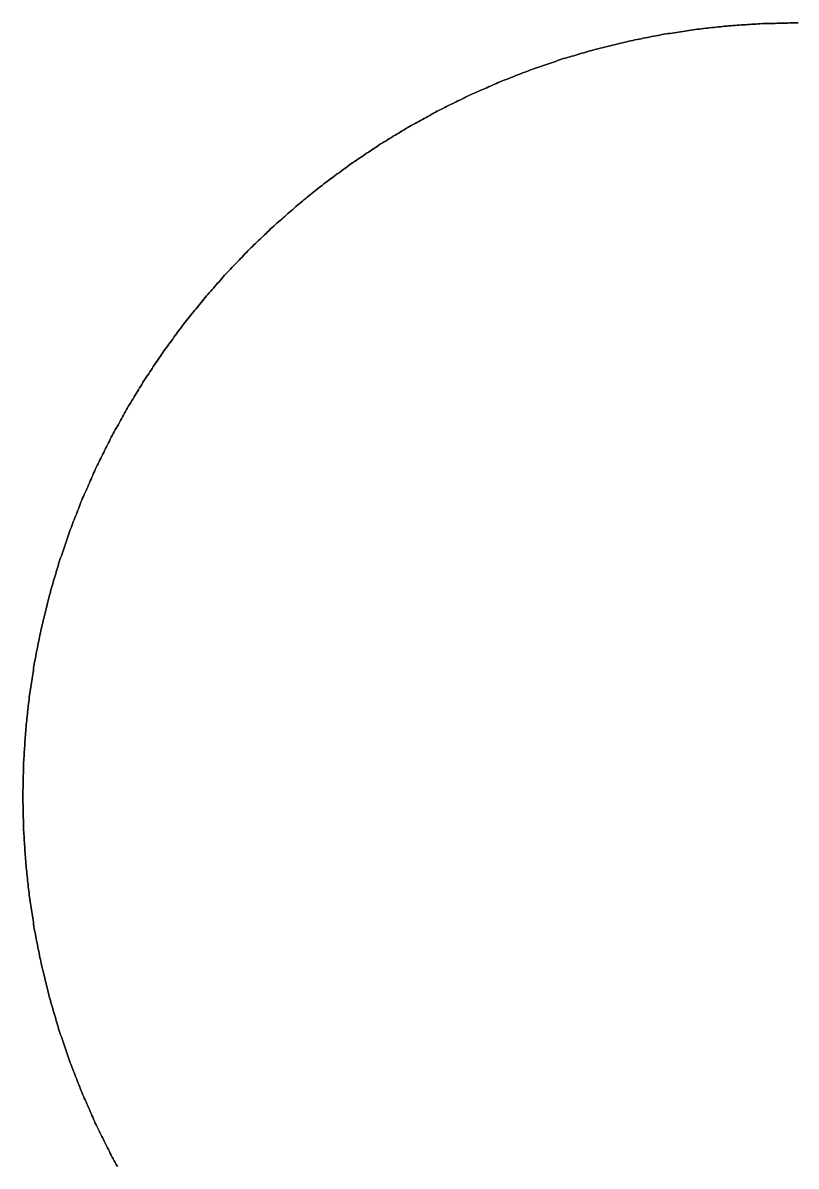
# Model space of a CAD drawing. Header units: millimetres. Extents: x -163 to 163, y 0 to 90.
# Drawn here: x 114.5 to 126, y 17 to 34 of the extents above; entities that cross this region are included whole.
import ezdxf

# ---------------------------------------------------------------- set-up
doc = ezdxf.new("R2010")
doc.units = ezdxf.units.MM

msp = doc.modelspace()

# ---------------------------------------------------------------- linework, layer by layer
for points in [[(126.031, 33.999), (126, 34), (125.969, 33.999), (125.937, 33.999), (125.906, 33.998), (125.875, 33.997), (125.843, 33.997), (125.812, 33.996), (125.781, 33.995), (125.749, 33.995), (125.718, 33.994), (125.686, 33.993), (125.655, 33.992), (125.624, 33.992), (125.592, 33.991), (125.561, 33.99), (125.53, 33.99), (125.498, 33.989), (125.467, 33.987), (125.436, 33.985), (125.405, 33.983), (125.373, 33.981), (125.342, 33.979), (125.311, 33.977), (125.279, 33.975), (125.248, 33.973), (125.217, 33.971), (125.185, 33.969), (125.154, 33.966), (125.123, 33.964), (125.092, 33.962), (125.06, 33.96), (125.029, 33.958), (124.998, 33.956), (124.967, 33.953), (124.935, 33.949), (124.904, 33.946), (124.873, 33.943), (124.842, 33.939), (124.811, 33.936), (124.78, 33.932), (124.748, 33.929), (124.717, 33.926), (124.686, 33.922), (124.655, 33.919), (124.624, 33.915), (124.592, 33.912), (124.561, 33.908), (124.53, 33.905), (124.499, 33.902), (124.468, 33.897), (124.437, 33.892), (124.406, 33.887), (124.375, 33.883), (124.344, 33.878), (124.313, 33.873), (124.282, 33.868), (124.251, 33.863), (124.22, 33.859), (124.189, 33.854), (124.158, 33.849), (124.127, 33.844), (124.096, 33.84), (124.065, 33.835), (124.034, 33.83), (124.003, 33.825), (123.972, 33.819), (123.942, 33.813), (123.911, 33.807), (123.88, 33.801), (123.849, 33.795), (123.819, 33.789), (123.788, 33.782), (123.757, 33.776), (123.726, 33.77), (123.695, 33.764), (123.665, 33.758), (123.634, 33.752), (123.603, 33.746), (123.572, 33.74), (123.542, 33.734), (123.511, 33.727), (123.48, 33.72), (123.45, 33.712), (123.42, 33.705), (123.389, 33.698), (123.359, 33.69), (123.328, 33.683), (123.298, 33.675), (123.267, 33.668), (123.237, 33.66), (123.206, 33.653), (123.176, 33.645), (123.145, 33.638), (123.115, 33.631), (123.085, 33.623), (123.054, 33.616), (123.024, 33.608), (122.993, 33.599), (122.963, 33.591), (122.933, 33.582), (122.903, 33.573), (122.873, 33.564), (122.843, 33.555), (122.813, 33.547), (122.783, 33.538), (122.753, 33.529), (122.723, 33.52), (122.692, 33.512), (122.662, 33.503), (122.632, 33.494), (122.602, 33.485), (122.572, 33.477), (122.542, 33.468), (122.512, 33.458), (122.482, 33.448), (122.453, 33.438), (122.423, 33.427), (122.393, 33.417), (122.364, 33.407), (122.334, 33.397), (122.304, 33.387), (122.275, 33.377), (122.245, 33.367), (122.215, 33.357), (122.186, 33.347), (122.156, 33.337), (122.126, 33.327), (122.096, 33.317), (122.067, 33.306), (122.038, 33.295), (122.008, 33.284), (121.979, 33.272), (121.95, 33.261), (121.921, 33.25), (121.891, 33.238), (121.862, 33.227), (121.833, 33.216), (121.804, 33.204), (121.775, 33.193), (121.745, 33.181), (121.716, 33.17), (121.687, 33.159), (121.658, 33.147), (121.628, 33.136), (121.599, 33.125), (121.57, 33.112), (121.542, 33.099), (121.513, 33.087), (121.484, 33.074), (121.456, 33.061), (121.427, 33.049), (121.398, 33.036), (121.37, 33.024), (121.341, 33.011), (121.312, 32.998), (121.283, 32.986), (121.255, 32.973), (121.226, 32.96), (121.197, 32.948), (121.169, 32.935), (121.14, 32.923), (121.112, 32.909), (121.084, 32.895), (121.056, 32.881), (121.027, 32.867), (120.999, 32.853), (120.971, 32.839), (120.943, 32.825), (120.915, 32.812), (120.887, 32.798), (120.859, 32.784), (120.831, 32.77), (120.802, 32.756), (120.774, 32.742), (120.746, 32.728), (120.718, 32.714), (120.69, 32.701), (120.662, 32.686), (120.635, 32.67), (120.607, 32.655), (120.58, 32.64), (120.552, 32.625), (120.525, 32.61), (120.497, 32.595), (120.47, 32.58), (120.442, 32.565), (120.415, 32.55), (120.387, 32.535), (120.36, 32.52), (120.332, 32.505), (120.305, 32.489), (120.277, 32.474), (120.25, 32.459), (120.223, 32.443), (120.196, 32.427), (120.17, 32.41), (120.143, 32.394), (120.116, 32.378), (120.089, 32.362), (120.062, 32.345), (120.036, 32.329), (120.009, 32.313), (119.982, 32.297), (119.955, 32.28), (119.928, 32.264), (119.901, 32.248), (119.875, 32.232), (119.848, 32.215), (119.821, 32.199), (119.795, 32.182), (119.769, 32.164), (119.743, 32.147), (119.717, 32.129), (119.691, 32.112), (119.665, 32.094), (119.639, 32.077), (119.612, 32.06), (119.586, 32.042), (119.56, 32.025), (119.534, 32.007), (119.508, 31.99), (119.482, 31.973), (119.456, 31.955), (119.43, 31.938), (119.404, 31.92), (119.379, 31.902), (119.353, 31.883), (119.328, 31.865), (119.303, 31.846), (119.277, 31.828), (119.252, 31.809), (119.227, 31.79), (119.202, 31.772), (119.176, 31.753), (119.151, 31.735), (119.126, 31.716), (119.1, 31.698), (119.075, 31.679), (119.05, 31.661), (119.025, 31.642), (118.999, 31.624), (118.975, 31.604), (118.95, 31.584), (118.926, 31.565), (118.901, 31.545), (118.877, 31.525), (118.853, 31.506), (118.828, 31.486), (118.804, 31.467), (118.779, 31.447), (118.755, 31.427), (118.73, 31.408), (118.706, 31.388), (118.681, 31.368), (118.657, 31.349), (118.632, 31.329), (118.608, 31.31), (118.584, 31.289), (118.561, 31.268), (118.537, 31.247), (118.514, 31.227), (118.49, 31.206), (118.466, 31.185), (118.443, 31.165), (118.419, 31.144), (118.396, 31.123), (118.372, 31.103), (118.349, 31.082), (118.325, 31.061), (118.301, 31.041), (118.278, 31.02), (118.254, 30.999), (118.231, 30.979), (118.208, 30.957), (118.185, 30.935), (118.163, 30.914), (118.14, 30.892), (118.117, 30.87), (118.095, 30.849), (118.072, 30.827), (118.049, 30.805), (118.027, 30.784), (118.004, 30.762), (117.982, 30.74), (117.959, 30.718), (117.936, 30.697), (117.914, 30.675), (117.891, 30.653), (117.868, 30.632), (117.847, 30.609), (117.825, 30.586), (117.803, 30.564), (117.782, 30.541), (117.76, 30.518), (117.738, 30.496), (117.716, 30.473), (117.695, 30.451), (117.673, 30.428), (117.651, 30.405), (117.63, 30.383), (117.608, 30.36), (117.586, 30.337), (117.565, 30.315), (117.543, 30.292), (117.521, 30.269), (117.501, 30.246), (117.48, 30.222), (117.459, 30.199), (117.439, 30.175), (117.418, 30.151), (117.397, 30.128), (117.377, 30.104), (117.356, 30.081), (117.335, 30.057), (117.315, 30.034), (117.294, 30.01), (117.273, 29.986), (117.253, 29.963), (117.232, 29.939), (117.211, 29.916), (117.19, 29.892), (117.171, 29.868), (117.151, 29.843), (117.132, 29.819), (117.112, 29.794), (117.092, 29.77), (117.073, 29.745), (117.053, 29.721), (117.033, 29.696), (117.014, 29.672), (116.994, 29.647), (116.975, 29.623), (116.955, 29.599), (116.935, 29.574), (116.916, 29.55), (116.896, 29.525), (116.876, 29.501), (116.858, 29.475), (116.839, 29.45), (116.821, 29.425), (116.802, 29.4), (116.784, 29.374), (116.765, 29.349), (116.747, 29.324), (116.728, 29.298), (116.71, 29.273), (116.691, 29.248), (116.672, 29.223), (116.654, 29.197), (116.635, 29.172), (116.617, 29.147), (116.598, 29.121), (116.58, 29.096), (116.562, 29.07), (116.545, 29.044), (116.527, 29.018), (116.51, 28.992), (116.493, 28.966), (116.475, 28.94), (116.458, 28.914), (116.44, 28.888), (116.423, 28.861), (116.406, 28.835), (116.388, 28.809), (116.371, 28.783), (116.353, 28.757), (116.336, 28.731), (116.318, 28.705), (116.301, 28.679), (116.285, 28.652), (116.268, 28.625), (116.252, 28.599), (116.236, 28.572), (116.22, 28.545), (116.203, 28.518), (116.187, 28.491), (116.171, 28.464), (116.155, 28.438), (116.138, 28.411), (116.122, 28.384), (116.106, 28.357), (116.09, 28.33), (116.073, 28.304), (116.057, 28.277), (116.041, 28.25), (116.026, 28.223), (116.011, 28.195), (115.995, 28.168), (115.98, 28.14), (115.965, 28.113), (115.95, 28.085), (115.935, 28.058), (115.92, 28.03), (115.905, 28.003), (115.89, 27.975), (115.875, 27.948), (115.86, 27.92), (115.845, 27.893), (115.83, 27.865), (115.814, 27.838), (115.799, 27.81), (115.786, 27.782), (115.772, 27.754), (115.758, 27.726), (115.744, 27.698), (115.73, 27.669), (115.716, 27.641), (115.702, 27.613), (115.688, 27.585), (115.675, 27.557), (115.661, 27.529), (115.647, 27.501), (115.633, 27.473), (115.619, 27.444), (115.605, 27.416), (115.591, 27.388), (115.577, 27.36), (115.565, 27.331), (115.552, 27.303), (115.54, 27.274), (115.527, 27.245), (115.514, 27.217), (115.502, 27.188), (115.489, 27.159), (115.476, 27.13), (115.464, 27.102), (115.451, 27.073), (115.439, 27.044), (115.426, 27.016), (115.413, 26.987), (115.401, 26.958), (115.388, 26.93), (115.375, 26.901), (115.364, 26.872), (115.353, 26.842), (115.341, 26.813), (115.33, 26.784), (115.319, 26.755), (115.307, 26.725), (115.296, 26.696), (115.284, 26.667), (115.273, 26.638), (115.262, 26.609), (115.25, 26.579), (115.239, 26.55), (115.228, 26.521), (115.216, 26.492), (115.205, 26.462), (115.194, 26.433), (115.183, 26.404), (115.173, 26.374), (115.163, 26.344), (115.153, 26.314), (115.143, 26.285), (115.133, 26.255), (115.123, 26.225), (115.113, 26.196), (115.103, 26.166), (115.093, 26.136), (115.083, 26.107), (115.073, 26.077), (115.062, 26.047), (115.052, 26.018), (115.042, 25.988), (115.032, 25.958), (115.023, 25.928), (115.015, 25.898), (115.006, 25.868), (114.997, 25.838), (114.988, 25.808), (114.98, 25.777), (114.971, 25.747), (114.962, 25.717), (114.953, 25.687), (114.945, 25.657), (114.936, 25.627), (114.927, 25.597), (114.918, 25.567), (114.909, 25.537), (114.901, 25.507), (114.892, 25.476), (114.884, 25.446), (114.877, 25.415), (114.869, 25.385), (114.862, 25.355), (114.855, 25.324), (114.847, 25.294), (114.84, 25.263), (114.832, 25.233), (114.825, 25.202), (114.817, 25.172), (114.81, 25.141), (114.802, 25.111), (114.795, 25.08), (114.788, 25.05), (114.78, 25.02), (114.773, 24.989), (114.766, 24.958), (114.76, 24.928), (114.754, 24.897), (114.748, 24.866), (114.742, 24.835), (114.736, 24.805), (114.73, 24.774), (114.724, 24.743), (114.718, 24.712), (114.711, 24.681), (114.705, 24.651), (114.699, 24.62), (114.693, 24.589), (114.687, 24.558), (114.681, 24.528), (114.675, 24.497), (114.67, 24.466), (114.665, 24.435), (114.66, 24.404), (114.656, 24.373), (114.651, 24.342), (114.646, 24.311), (114.641, 24.28), (114.637, 24.249), (114.632, 24.218), (114.627, 24.187), (114.622, 24.156), (114.617, 24.125), (114.613, 24.094), (114.608, 24.063), (114.603, 24.032), (114.598, 24.001), (114.595, 23.97), (114.592, 23.939), (114.588, 23.908), (114.585, 23.876), (114.581, 23.845), (114.578, 23.814), (114.574, 23.783), (114.571, 23.752), (114.568, 23.72), (114.564, 23.689), (114.561, 23.658), (114.557, 23.627), (114.554, 23.596), (114.551, 23.565), (114.547, 23.533), (114.544, 23.502), (114.542, 23.471), (114.54, 23.44), (114.538, 23.408), (114.536, 23.377), (114.534, 23.346), (114.531, 23.315), (114.529, 23.283), (114.527, 23.252), (114.525, 23.221), (114.523, 23.189), (114.521, 23.158), (114.519, 23.127), (114.517, 23.095), (114.515, 23.064), (114.513, 23.033), (114.511, 23.002), (114.51, 22.97), (114.51, 22.939), (114.509, 22.908), (114.508, 22.876), (114.508, 22.845), (114.507, 22.814), (114.506, 22.782), (114.505, 22.751), (114.505, 22.719), (114.504, 22.688), (114.503, 22.657), (114.503, 22.625), (114.502, 22.594), (114.501, 22.563), (114.501, 22.531), (114.5, 22.5), (114.501, 22.531), (114.501, 22.563), (114.502, 22.594), (114.503, 22.625), (114.503, 22.657), (114.504, 22.688), (114.505, 22.719), (114.505, 22.751), (114.506, 22.782), (114.507, 22.814), (114.508, 22.845), (114.508, 22.876), (114.509, 22.908), (114.51, 22.939), (114.51, 22.97), (114.511, 23.002), (114.513, 23.033), (114.515, 23.064), (114.517, 23.095), (114.519, 23.127), (114.521, 23.158), (114.523, 23.189), (114.525, 23.221), (114.527, 23.252), (114.529, 23.283), (114.531, 23.315), (114.534, 23.346), (114.536, 23.377), (114.538, 23.408), (114.54, 23.44), (114.542, 23.471), (114.544, 23.502), (114.547, 23.533), (114.551, 23.565), (114.554, 23.596), (114.557, 23.627), (114.561, 23.658), (114.564, 23.689), (114.568, 23.72), (114.571, 23.752), (114.574, 23.783), (114.578, 23.814), (114.581, 23.845), (114.585, 23.876), (114.588, 23.908), (114.592, 23.939), (114.595, 23.97), (114.598, 24.001), (114.603, 24.032), (114.608, 24.063), (114.613, 24.094), (114.617, 24.125), (114.622, 24.156), (114.627, 24.187), (114.632, 24.218), (114.637, 24.249), (114.641, 24.28), (114.646, 24.311), (114.651, 24.342), (114.656, 24.373), (114.66, 24.404), (114.665, 24.435), (114.67, 24.466), (114.675, 24.497), (114.681, 24.528), (114.687, 24.558), (114.693, 24.589), (114.699, 24.62), (114.705, 24.651), (114.711, 24.681), (114.718, 24.712), (114.724, 24.743), (114.73, 24.774), (114.736, 24.805), (114.742, 24.835), (114.748, 24.866), (114.754, 24.897), (114.76, 24.928), (114.766, 24.958), (114.773, 24.989), (114.78, 25.02), (114.788, 25.05), (114.795, 25.08), (114.802, 25.111), (114.81, 25.141), (114.817, 25.172), (114.825, 25.202), (114.832, 25.233), (114.84, 25.263), (114.847, 25.294), (114.855, 25.324), (114.862, 25.355), (114.869, 25.385), (114.877, 25.415), (114.884, 25.446), (114.892, 25.476), (114.901, 25.507), (114.909, 25.537), (114.918, 25.567), (114.927, 25.597), (114.936, 25.627), (114.945, 25.657), (114.953, 25.687), (114.962, 25.717), (114.971, 25.747), (114.98, 25.777), (114.988, 25.808), (114.997, 25.838), (115.006, 25.868), (115.015, 25.898), (115.023, 25.928), (115.032, 25.958), (115.042, 25.988), (115.052, 26.018), (115.062, 26.047), (115.073, 26.077), (115.083, 26.107), (115.093, 26.136), (115.103, 26.166), (115.113, 26.196), (115.123, 26.225), (115.133, 26.255), (115.143, 26.285), (115.153, 26.314), (115.163, 26.344), (115.173, 26.374), (115.183, 26.404), (115.194, 26.433), (115.205, 26.462), (115.216, 26.492), (115.228, 26.521), (115.239, 26.55), (115.25, 26.579), (115.262, 26.609), (115.273, 26.638), (115.284, 26.667), (115.296, 26.696), (115.307, 26.725), (115.319, 26.755), (115.33, 26.784), (115.341, 26.813), (115.353, 26.842), (115.364, 26.872), (115.375, 26.901), (115.388, 26.93), (115.401, 26.958), (115.413, 26.987), (115.426, 27.016), (115.439, 27.044), (115.451, 27.073), (115.464, 27.102), (115.476, 27.13), (115.489, 27.159), (115.502, 27.188), (115.514, 27.217), (115.527, 27.245), (115.54, 27.274), (115.552, 27.303), (115.565, 27.331), (115.577, 27.36), (115.591, 27.388), (115.605, 27.416), (115.619, 27.444), (115.633, 27.473), (115.647, 27.501), (115.661, 27.529), (115.675, 27.557), (115.688, 27.585), (115.702, 27.613), (115.716, 27.641), (115.73, 27.669), (115.744, 27.698), (115.758, 27.726), (115.772, 27.754), (115.786, 27.782), (115.799, 27.81), (115.814, 27.838), (115.83, 27.865), (115.845, 27.893), (115.86, 27.92), (115.875, 27.948), (115.89, 27.975), (115.905, 28.003), (115.92, 28.03), (115.935, 28.058), (115.95, 28.085), (115.965, 28.113), (115.98, 28.14), (115.995, 28.168), (116.011, 28.195), (116.026, 28.223), (116.041, 28.25), (116.057, 28.277), (116.073, 28.304), (116.09, 28.33), (116.106, 28.357), (116.122, 28.384), (116.138, 28.411), (116.155, 28.438), (116.171, 28.464), (116.187, 28.491), (116.203, 28.518), (116.22, 28.545), (116.236, 28.572), (116.252, 28.599), (116.268, 28.625), (116.285, 28.652), (116.301, 28.679), (116.318, 28.705), (116.336, 28.731), (116.353, 28.757), (116.371, 28.783), (116.388, 28.809), (116.406, 28.835), (116.423, 28.861), (116.44, 28.888), (116.458, 28.914), (116.475, 28.94), (116.493, 28.966), (116.51, 28.992), (116.527, 29.018), (116.545, 29.044), (116.562, 29.07), (116.58, 29.096), (116.598, 29.121), (116.617, 29.147), (116.635, 29.172), (116.654, 29.197), (116.672, 29.223), (116.691, 29.248), (116.71, 29.273), (116.728, 29.298), (116.747, 29.324), (116.765, 29.349), (116.784, 29.374), (116.802, 29.4), (116.821, 29.425), (116.839, 29.45), (116.858, 29.475), (116.876, 29.501), (116.896, 29.525), (116.916, 29.55), (116.935, 29.574), (116.955, 29.599), (116.975, 29.623), (116.994, 29.647), (117.014, 29.672), (117.033, 29.696), (117.053, 29.721), (117.073, 29.745), (117.092, 29.77), (117.112, 29.794), (117.132, 29.819), (117.151, 29.843), (117.171, 29.868), (117.19, 29.892), (117.211, 29.916), (117.232, 29.939), (117.253, 29.963), (117.273, 29.986), (117.294, 30.01), (117.315, 30.034), (117.335, 30.057), (117.356, 30.081), (117.377, 30.104), (117.397, 30.128), (117.418, 30.151), (117.439, 30.175), (117.459, 30.199), (117.48, 30.222), (117.501, 30.246), (117.521, 30.269), (117.543, 30.292), (117.565, 30.315), (117.586, 30.337), (117.608, 30.36), (117.63, 30.383), (117.651, 30.405), (117.673, 30.428), (117.695, 30.451), (117.716, 30.473), (117.738, 30.496), (117.76, 30.518), (117.782, 30.541), (117.803, 30.564), (117.825, 30.586), (117.847, 30.609), (117.868, 30.632), (117.891, 30.653), (117.914, 30.675), (117.936, 30.697), (117.959, 30.718), (117.982, 30.74), (118.004, 30.762), (118.027, 30.784), (118.049, 30.805), (118.072, 30.827), (118.095, 30.849), (118.117, 30.87), (118.14, 30.892), (118.163, 30.914), (118.185, 30.935), (118.208, 30.957), (118.231, 30.979), (118.254, 30.999), (118.278, 31.02), (118.301, 31.041), (118.325, 31.061), (118.349, 31.082), (118.372, 31.103), (118.396, 31.123), (118.419, 31.144), (118.443, 31.165), (118.466, 31.185), (118.49, 31.206), (118.514, 31.227), (118.537, 31.247), (118.561, 31.268), (118.584, 31.289), (118.608, 31.31), (118.632, 31.329), (118.657, 31.349), (118.681, 31.368), (118.706, 31.388), (118.73, 31.408), (118.755, 31.427), (118.779, 31.447), (118.804, 31.467), (118.828, 31.486), (118.853, 31.506), (118.877, 31.525), (118.901, 31.545), (118.926, 31.565), (118.95, 31.584), (118.975, 31.604), (118.999, 31.624), (119.025, 31.642), (119.05, 31.661), (119.075, 31.679), (119.1, 31.698), (119.126, 31.716), (119.151, 31.735), (119.176, 31.753), (119.202, 31.772), (119.227, 31.79), (119.252, 31.809), (119.277, 31.828), (119.303, 31.846), (119.328, 31.865), (119.353, 31.883), (119.379, 31.902), (119.404, 31.92), (119.43, 31.938), (119.456, 31.955), (119.482, 31.973), (119.508, 31.99), (119.534, 32.007), (119.56, 32.025), (119.586, 32.042), (119.612, 32.06), (119.639, 32.077), (119.665, 32.094), (119.691, 32.112), (119.717, 32.129), (119.743, 32.147), (119.769, 32.164), (119.795, 32.182), (119.821, 32.199), (119.848, 32.215), (119.875, 32.232), (119.901, 32.248), (119.928, 32.264), (119.955, 32.28), (119.982, 32.297), (120.009, 32.313), (120.036, 32.329), (120.062, 32.345), (120.089, 32.362), (120.116, 32.378), (120.143, 32.394), (120.17, 32.41), (120.196, 32.427), (120.223, 32.443), (120.25, 32.459), (120.277, 32.474), (120.305, 32.489), (120.332, 32.505), (120.36, 32.52), (120.387, 32.535), (120.415, 32.55), (120.442, 32.565), (120.47, 32.58), (120.497, 32.595), (120.525, 32.61), (120.552, 32.625), (120.58, 32.64), (120.607, 32.655), (120.635, 32.67), (120.662, 32.686), (120.69, 32.701), (120.718, 32.714), (120.746, 32.728), (120.774, 32.742), (120.802, 32.756), (120.831, 32.77), (120.859, 32.784), (120.887, 32.798), (120.915, 32.812), (120.943, 32.825), (120.971, 32.839), (120.999, 32.853), (121.027, 32.867), (121.056, 32.881), (121.084, 32.895), (121.112, 32.909), (121.14, 32.923), (121.169, 32.935), (121.197, 32.948), (121.226, 32.96), (121.255, 32.973), (121.283, 32.986), (121.312, 32.998), (121.341, 33.011), (121.37, 33.024), (121.398, 33.036), (121.427, 33.049), (121.456, 33.061), (121.484, 33.074), (121.513, 33.087), (121.542, 33.099), (121.57, 33.112), (121.599, 33.125), (121.628, 33.136), (121.658, 33.147), (121.687, 33.159), (121.716, 33.17), (121.745, 33.181), (121.775, 33.193), (121.804, 33.204), (121.833, 33.216), (121.862, 33.227), (121.891, 33.238), (121.921, 33.25), (121.95, 33.261), (121.979, 33.272), (122.008, 33.284), (122.038, 33.295), (122.067, 33.306), (122.096, 33.317), (122.126, 33.327), (122.156, 33.337), (122.186, 33.347), (122.215, 33.357), (122.245, 33.367), (122.275, 33.377), (122.304, 33.387), (122.334, 33.397), (122.364, 33.407), (122.393, 33.417), (122.423, 33.427), (122.453, 33.438), (122.482, 33.448), (122.512, 33.458), (122.542, 33.468), (122.572, 33.477), (122.602, 33.485), (122.632, 33.494), (122.662, 33.503), (122.692, 33.512), (122.723, 33.52), (122.753, 33.529), (122.783, 33.538), (122.813, 33.547), (122.843, 33.555), (122.873, 33.564), (122.903, 33.573), (122.933, 33.582), (122.963, 33.591), (122.993, 33.599), (123.024, 33.608), (123.054, 33.616), (123.085, 33.623), (123.115, 33.631), (123.145, 33.638), (123.176, 33.645), (123.206, 33.653), (123.237, 33.66), (123.267, 33.668), (123.298, 33.675), (123.328, 33.683), (123.359, 33.69), (123.389, 33.698), (123.42, 33.705), (123.45, 33.712), (123.48, 33.72), (123.511, 33.727), (123.542, 33.734), (123.572, 33.74), (123.603, 33.746), (123.634, 33.752), (123.665, 33.758), (123.695, 33.764), (123.726, 33.77), (123.757, 33.776), (123.788, 33.782), (123.819, 33.789), (123.849, 33.795), (123.88, 33.801), (123.911, 33.807), (123.942, 33.813), (123.972, 33.819), (124.003, 33.825), (124.034, 33.83), (124.065, 33.835), (124.096, 33.84), (124.127, 33.844), (124.158, 33.849), (124.189, 33.854), (124.22, 33.859), (124.251, 33.863), (124.282, 33.868), (124.313, 33.873), (124.344, 33.878), (124.375, 33.883), (124.406, 33.887), (124.437, 33.892), (124.468, 33.897), (124.499, 33.902), (124.53, 33.905), (124.561, 33.908), (124.592, 33.912), (124.624, 33.915), (124.655, 33.919), (124.686, 33.922), (124.717, 33.926), (124.748, 33.929), (124.78, 33.932), (124.811, 33.936), (124.842, 33.939), (124.873, 33.943), (124.904, 33.946), (124.935, 33.949), (124.967, 33.953), (124.998, 33.956), (125.029, 33.958), (125.06, 33.96), (125.092, 33.962), (125.123, 33.964), (125.154, 33.966), (125.185, 33.969), (125.217, 33.971), (125.248, 33.973), (125.279, 33.975), (125.311, 33.977), (125.342, 33.979), (125.373, 33.981), (125.405, 33.983), (125.436, 33.985), (125.467, 33.987), (125.498, 33.989), (125.53, 33.99), (125.561, 33.99), (125.592, 33.991), (125.624, 33.992), (125.655, 33.992), (125.686, 33.993), (125.718, 33.994), (125.749, 33.995), (125.781, 33.995), (125.812, 33.996), (125.843, 33.997), (125.875, 33.997), (125.906, 33.998), (125.937, 33.999), (125.969, 33.999), (126, 34), (126.031, 33.999)], [(115.905, 16.997), (115.89, 17.025), (115.875, 17.052), (115.86, 17.08), (115.845, 17.107), (115.83, 17.135), (115.814, 17.162), (115.799, 17.19), (115.786, 17.218), (115.772, 17.246), (115.758, 17.274), (115.744, 17.302), (115.73, 17.331), (115.716, 17.359), (115.702, 17.387), (115.688, 17.415), (115.675, 17.443), (115.661, 17.471), (115.647, 17.499), (115.633, 17.527), (115.619, 17.556), (115.605, 17.584), (115.591, 17.612), (115.577, 17.64), (115.565, 17.669), (115.552, 17.697), (115.54, 17.726), (115.527, 17.755), (115.514, 17.783), (115.502, 17.812), (115.489, 17.841), (115.476, 17.87), (115.464, 17.898), (115.451, 17.927), (115.439, 17.956), (115.426, 17.984), (115.413, 18.013), (115.401, 18.042), (115.388, 18.07), (115.375, 18.099), (115.364, 18.128), (115.353, 18.158), (115.341, 18.187), (115.33, 18.216), (115.319, 18.245), (115.307, 18.275), (115.296, 18.304), (115.284, 18.333), (115.273, 18.362), (115.262, 18.391), (115.25, 18.421), (115.239, 18.45), (115.228, 18.479), (115.216, 18.508), (115.205, 18.538), (115.194, 18.567), (115.183, 18.596), (115.173, 18.626), (115.163, 18.656), (115.153, 18.686), (115.143, 18.715), (115.133, 18.745), (115.123, 18.775), (115.113, 18.804), (115.103, 18.834), (115.093, 18.864), (115.083, 18.893), (115.073, 18.923), (115.062, 18.953), (115.052, 18.982), (115.042, 19.012), (115.032, 19.042), (115.023, 19.072), (115.015, 19.102), (115.006, 19.132), (114.997, 19.162), (114.988, 19.192), (114.98, 19.223), (114.971, 19.253), (114.962, 19.283), (114.953, 19.313), (114.945, 19.343), (114.936, 19.373), (114.927, 19.403), (114.918, 19.433), (114.909, 19.463), (114.901, 19.493), (114.892, 19.524), (114.884, 19.554), (114.877, 19.585), (114.869, 19.615), (114.862, 19.645), (114.855, 19.676), (114.847, 19.706), (114.84, 19.737), (114.832, 19.767), (114.825, 19.798), (114.817, 19.828), (114.81, 19.859), (114.802, 19.889), (114.795, 19.92), (114.788, 19.95), (114.78, 19.98), (114.773, 20.011), (114.766, 20.042), (114.76, 20.072), (114.754, 20.103), (114.748, 20.134), (114.742, 20.165), (114.736, 20.195), (114.73, 20.226), (114.724, 20.257), (114.718, 20.288), (114.711, 20.319), (114.705, 20.349), (114.699, 20.38), (114.693, 20.411), (114.687, 20.442), (114.681, 20.472), (114.675, 20.503), (114.67, 20.534), (114.665, 20.565), (114.66, 20.596), (114.656, 20.627), (114.651, 20.658), (114.646, 20.689), (114.641, 20.72), (114.637, 20.751), (114.632, 20.782), (114.627, 20.813), (114.622, 20.844), (114.617, 20.875), (114.613, 20.906), (114.608, 20.937), (114.603, 20.968), (114.598, 20.999), (114.595, 21.03), (114.592, 21.061), (114.588, 21.092), (114.585, 21.124), (114.581, 21.155), (114.578, 21.186), (114.574, 21.217), (114.571, 21.248), (114.568, 21.28), (114.564, 21.311), (114.561, 21.342), (114.557, 21.373), (114.554, 21.404), (114.551, 21.435), (114.547, 21.467), (114.544, 21.498), (114.542, 21.529), (114.54, 21.56), (114.538, 21.592), (114.536, 21.623), (114.534, 21.654), (114.531, 21.685), (114.529, 21.717), (114.527, 21.748), (114.525, 21.779), (114.523, 21.811), (114.521, 21.842), (114.519, 21.873), (114.517, 21.905), (114.515, 21.936), (114.513, 21.967), (114.511, 21.998), (114.51, 22.03), (114.51, 22.061), (114.509, 22.092), (114.508, 22.124), (114.508, 22.155), (114.507, 22.186), (114.506, 22.218), (114.505, 22.249), (114.505, 22.281), (114.504, 22.312), (114.503, 22.343), (114.503, 22.375), (114.502, 22.406), (114.501, 22.437), (114.501, 22.469), (114.5, 22.5), (114.501, 22.469), (114.501, 22.437), (114.502, 22.406), (114.503, 22.375), (114.503, 22.343), (114.504, 22.312), (114.505, 22.281), (114.505, 22.249), (114.506, 22.218), (114.507, 22.186), (114.508, 22.155), (114.508, 22.124), (114.509, 22.092), (114.51, 22.061), (114.51, 22.03), (114.511, 21.998), (114.513, 21.967), (114.515, 21.936), (114.517, 21.905), (114.519, 21.873), (114.521, 21.842), (114.523, 21.811), (114.525, 21.779), (114.527, 21.748), (114.529, 21.717), (114.531, 21.685), (114.534, 21.654), (114.536, 21.623), (114.538, 21.592), (114.54, 21.56), (114.542, 21.529), (114.544, 21.498), (114.547, 21.467), (114.551, 21.435), (114.554, 21.404), (114.557, 21.373), (114.561, 21.342), (114.564, 21.311), (114.568, 21.28), (114.571, 21.248), (114.574, 21.217), (114.578, 21.186), (114.581, 21.155), (114.585, 21.124), (114.588, 21.092), (114.592, 21.061), (114.595, 21.03), (114.598, 20.999), (114.603, 20.968), (114.608, 20.937), (114.613, 20.906), (114.617, 20.875), (114.622, 20.844), (114.627, 20.813), (114.632, 20.782), (114.637, 20.751), (114.641, 20.72), (114.646, 20.689), (114.651, 20.658), (114.656, 20.627), (114.66, 20.596), (114.665, 20.565), (114.67, 20.534), (114.675, 20.503), (114.681, 20.472), (114.687, 20.442), (114.693, 20.411), (114.699, 20.38), (114.705, 20.349), (114.711, 20.319), (114.718, 20.288), (114.724, 20.257), (114.73, 20.226), (114.736, 20.195), (114.742, 20.165), (114.748, 20.134), (114.754, 20.103), (114.76, 20.072), (114.766, 20.042), (114.773, 20.011), (114.78, 19.98), (114.788, 19.95), (114.795, 19.92), (114.802, 19.889), (114.81, 19.859), (114.817, 19.828), (114.825, 19.798), (114.832, 19.767), (114.84, 19.737), (114.847, 19.706), (114.855, 19.676), (114.862, 19.645), (114.869, 19.615), (114.877, 19.585), (114.884, 19.554), (114.892, 19.524), (114.901, 19.493), (114.909, 19.463), (114.918, 19.433), (114.927, 19.403), (114.936, 19.373), (114.945, 19.343), (114.953, 19.313), (114.962, 19.283), (114.971, 19.253), (114.98, 19.223), (114.988, 19.192), (114.997, 19.162), (115.006, 19.132), (115.015, 19.102), (115.023, 19.072), (115.032, 19.042), (115.042, 19.012), (115.052, 18.982), (115.062, 18.953), (115.073, 18.923), (115.083, 18.893), (115.093, 18.864), (115.103, 18.834), (115.113, 18.804), (115.123, 18.775), (115.133, 18.745), (115.143, 18.715), (115.153, 18.686), (115.163, 18.656), (115.173, 18.626), (115.183, 18.596), (115.194, 18.567), (115.205, 18.538), (115.216, 18.508), (115.228, 18.479), (115.239, 18.45), (115.25, 18.421), (115.262, 18.391), (115.273, 18.362), (115.284, 18.333), (115.296, 18.304), (115.307, 18.275), (115.319, 18.245), (115.33, 18.216), (115.341, 18.187), (115.353, 18.158), (115.364, 18.128), (115.375, 18.099), (115.388, 18.07), (115.401, 18.042), (115.413, 18.013), (115.426, 17.984), (115.439, 17.956), (115.451, 17.927), (115.464, 17.898), (115.476, 17.87), (115.489, 17.841), (115.502, 17.812), (115.514, 17.783), (115.527, 17.755), (115.54, 17.726), (115.552, 17.697), (115.565, 17.669), (115.577, 17.64), (115.591, 17.612), (115.605, 17.584), (115.619, 17.556), (115.633, 17.527), (115.647, 17.499), (115.661, 17.471), (115.675, 17.443), (115.688, 17.415), (115.702, 17.387), (115.716, 17.359), (115.73, 17.331), (115.744, 17.302), (115.758, 17.274), (115.772, 17.246), (115.786, 17.218), (115.799, 17.19), (115.814, 17.162), (115.83, 17.135), (115.845, 17.107), (115.86, 17.08), (115.875, 17.052), (115.89, 17.025), (115.905, 16.997)]]:
    msp.add_lwpolyline(points)

doc.saveas('drawing.dxf')
